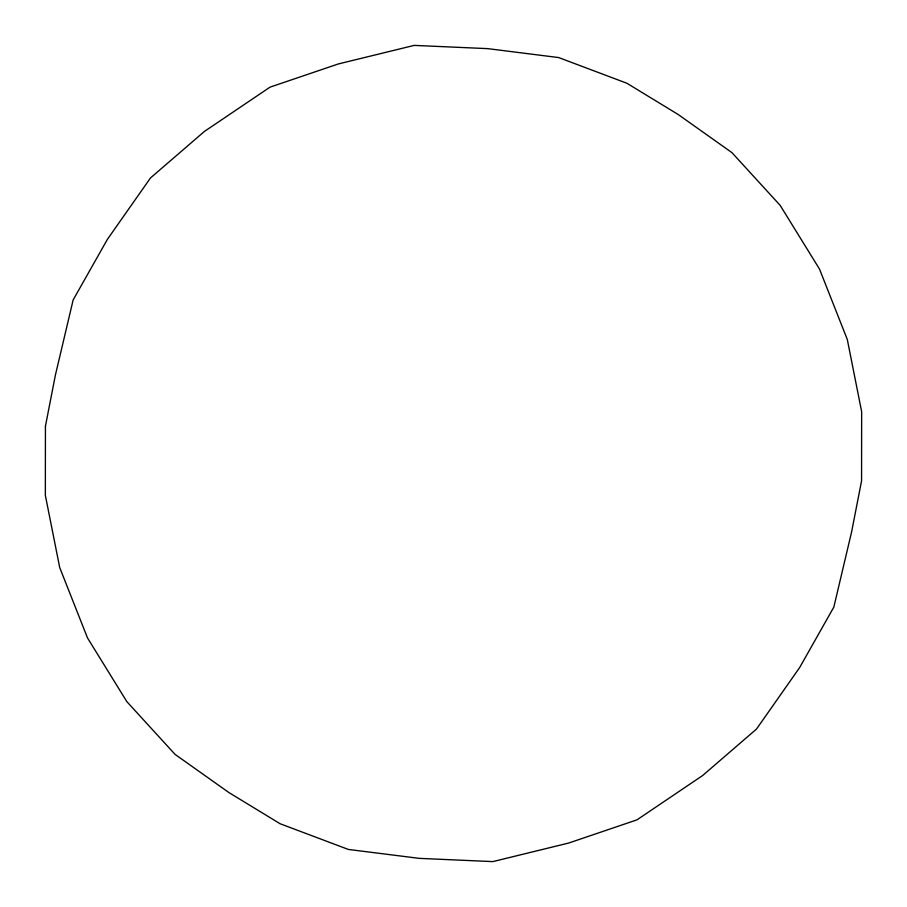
<?xml version="1.0" encoding="UTF-8"?>
<svg xmlns="http://www.w3.org/2000/svg" width="907" height="907" viewBox="0 0 907 907"><rect width="100%" height="100%" fill="white"/><g stroke="black" fill="none" stroke-linecap="round" stroke-linejoin="round"><path stroke-width="1.36" d="M45.429 426.188L45.35 495.324L59.703 567.544L87.491 637.916L126.844 701.644L175.074 754.386L228.893 792.548L280.093 823.737L348.356 849.44L419.249 858.362L492.818 861.605L568.644 843.057L636.963 819.86L702.608 775.553L756.517 729.035L799.623 667.597L833.839 607.1L851.594 531.956L861.571 480.812L861.65 411.676L847.297 339.456L819.509 269.084L780.156 205.356L731.926 152.614L678.107 114.452L626.907 83.263L558.644 57.56L487.751 48.638L414.182 45.395L338.356 63.944L270.037 87.14L204.392 131.447L150.483 177.965L107.377 239.403L73.161 299.9L55.406 375.045L45.429 426.188"/></g></svg>
